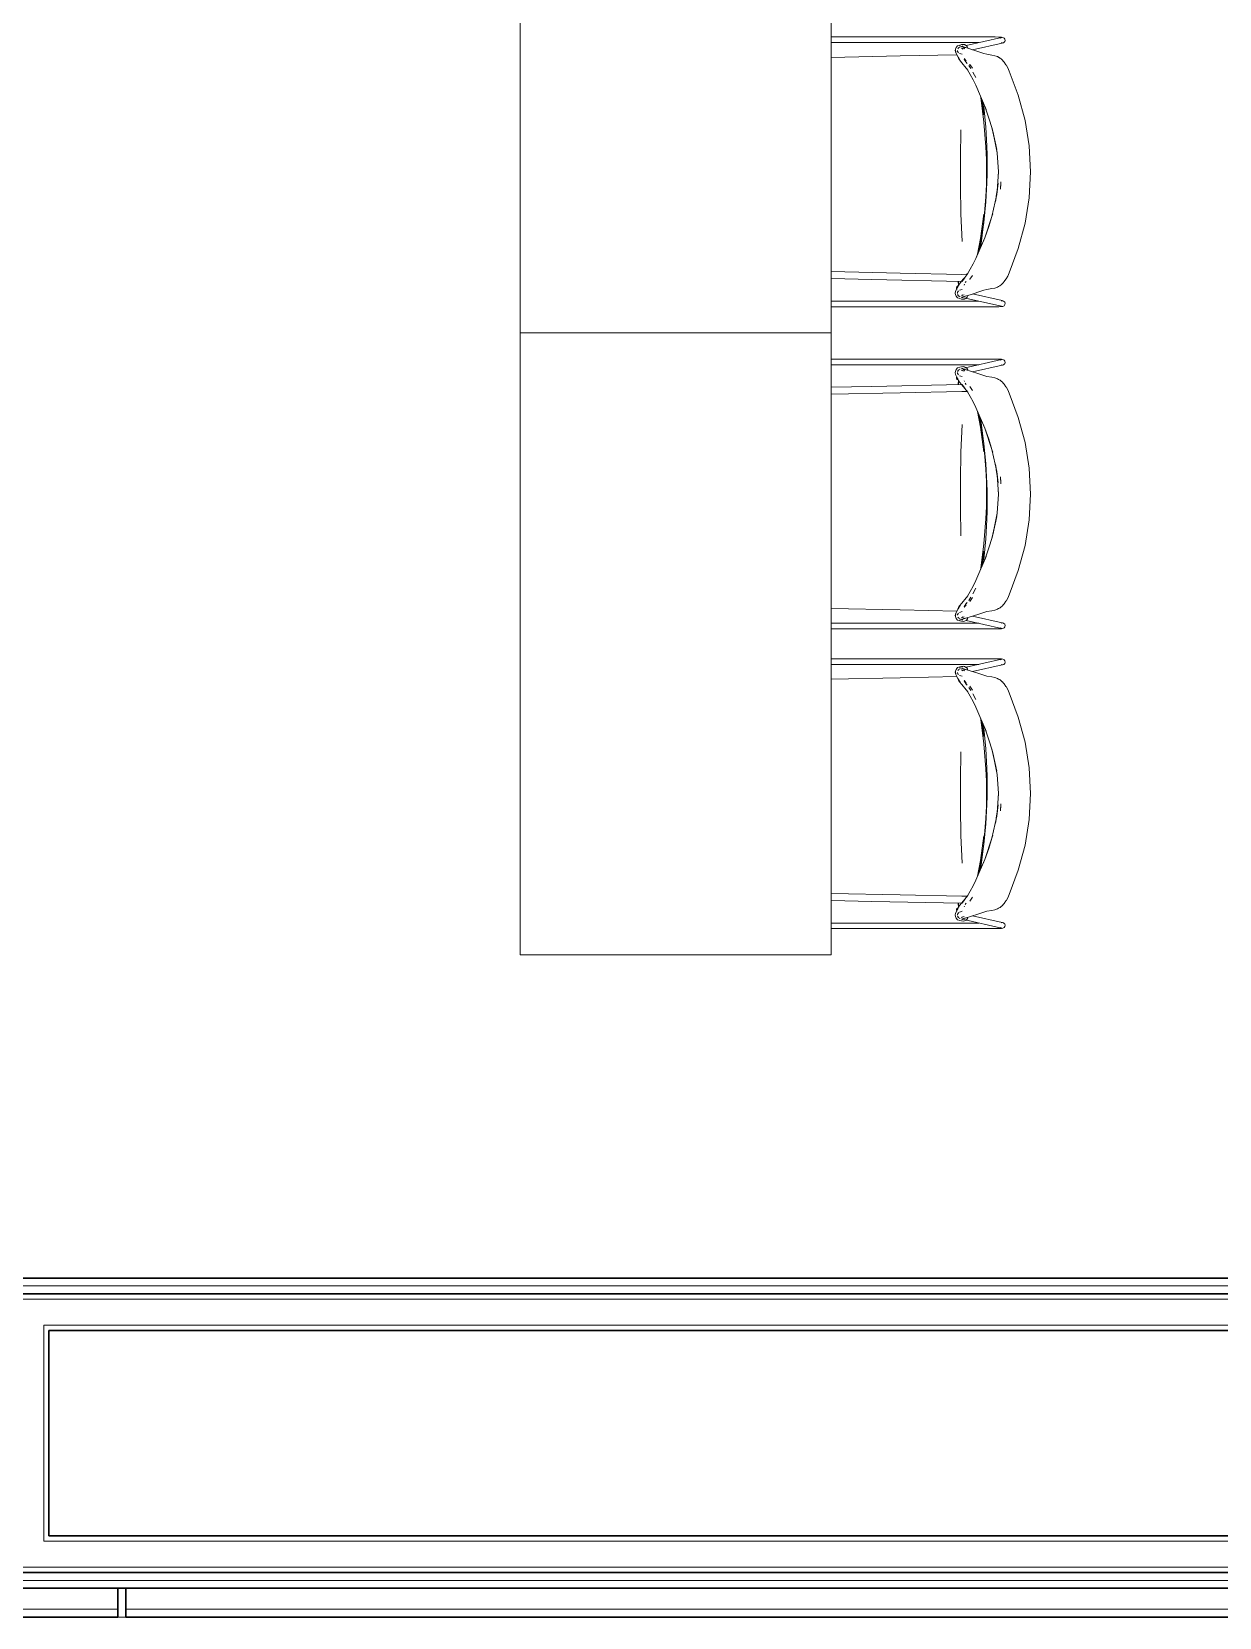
# Model space of a CAD drawing. Header units: millimetres. Extents: x 90978 to 295199, y -4084 to 97293.
# Drawn here: x 226457 to 228749, y 15107 to 18167 of the extents above; entities that cross this region are included whole.
import ezdxf

# ---------------------------------------------------------------- set-up
doc = ezdxf.new("R2010")
doc.units = ezdxf.units.MM
doc.header["$MEASUREMENT"] = 0
for name, color, linetype, lineweight in [('CSM-STL-XX-ZZ-M3-A-XXXX-00001_detached _19_04_21__rvt-1-Level 0$0$A-WALL', 7, 'CONTINUOUS', 9), ('CSM-STL-XX-ZZ-M3-A-XXXX-00001_detached _19_04_21__rvt-1-Level 0$0$I-WALL', 7, 'CONTINUOUS', 9), ('G-IMPT', 8, 'CONTINUOUS', 9), ('I-FURN', 8, 'CONTINUOUS', 9)]:
    doc.layers.add(name, color=color, linetype=linetype, lineweight=lineweight)

msp = doc.modelspace()

# ---------------------------------------------------------------- linework, layer by layer
at = {"layer": 'CSM-STL-XX-ZZ-M3-A-XXXX-00001_detached _19_04_21__rvt-1-Level 0$0$A-WALL'}
for p, q in [((226419.6, 15747), (226490.6, 15747)), ((226420.6, 15732), (226490.6, 15732)), ((226430.6, 15731), (226490.6, 15731)), ((230353.8, 15747), (226490.6, 15747)), ((230353.8, 15732), (226490.6, 15732)), ((230353.8, 15731), (226490.6, 15731)), ((226430.6, 15721), (226480.6, 15721)), ((226480.6, 15721), (226490.6, 15721)), ((230353.8, 15721), (226490.6, 15721)), ((226480.6, 15254.2), (226480.6, 15671)), ((226480.6, 15671), (226490.6, 15671)), ((230353.8, 15671), (226490.6, 15671)), ((226490.6, 15254.2), (226480.6, 15254.2)), ((230353.8, 15254.2), (226490.6, 15254.2)), ((226490.6, 15178.2), (226419.6, 15178.2)), ((226490.6, 15193.2), (226420.6, 15193.2)), ((226480.6, 15204.2), (226430.6, 15204.2)), ((226490.6, 15194.2), (226430.6, 15194.2)), ((226490.6, 15204.2), (226480.6, 15204.2)), ((230353.8, 15204.2), (226490.6, 15204.2)), ((230353.8, 15194.2), (226490.6, 15194.2)), ((230353.8, 15193.2), (226490.6, 15193.2)), ((230353.8, 15178.2), (226490.6, 15178.2)), ((226623.3, 15123.2), (226405.6, 15123.2)), ((229639.3, 15123.2), (226639.3, 15123.2))]:
    msp.add_line(p, q, dxfattribs=at)
at = {"layer": 'CSM-STL-XX-ZZ-M3-A-XXXX-00001_detached _19_04_21__rvt-1-Level 0$0$I-WALL', "lineweight": 30}
for p, q in [((226490.6, 15762), (226404.6, 15762)), ((230353.8, 15762), (226490.6, 15762)), ((226490.6, 15264.2), (226490.6, 15661)), ((226490.6, 15661), (230353.8, 15661)), ((230353.8, 15264.2), (226490.6, 15264.2)), ((226404.6, 15163.2), (226490.6, 15163.2)), ((226623.3, 15163.2), (226405.6, 15163.2)), ((226490.6, 15163.2), (230353.8, 15163.2)), ((226623.3, 15107.2), (226623.3, 15163.2)), ((229639.3, 15163.2), (226639.3, 15163.2)), ((226639.3, 15163.2), (226639.3, 15107.2)), ((226405.6, 15107.2), (226623.3, 15107.2)), ((226639.3, 15107.2), (229639.3, 15107.2))]:
    msp.add_line(p, q, dxfattribs=at)
at = {"layer": 'CSM-STL-XX-ZZ-M3-A-XXXX-00001_detached _19_04_21__rvt-1-Level 0$0$I-WALL'}
msp.add_line((226639.3, 15107.2), (226623.3, 15107.2), dxfattribs=at)
at = {"layer": 'G-IMPT'}
for p, q in [((227999.9, 18157.1), (228310.4, 18157.1)), ((228285.3, 18146.2), (227999.9, 18146.2)), ((228328.8, 18156), (228260.6, 18140.6)), ((228310.4, 18157.1), (228316.7, 18157)), ((228323.9, 18156.9), (228316.7, 18157)), ((228329.1, 18156.6), (228323.9, 18156.9)), ((228328.8, 18156), (228326.7, 18155)), ((228326.7, 18155), (228326.9, 18155.2)), ((228328.1, 18145.9), (228330.6, 18145.4)), ((228328.3, 18145.7), (228330.6, 18145.4)), ((228331.5, 18156.3), (228329.1, 18156.6)), ((228330.4, 18145.1), (228332.9, 18145.9)), ((228331.5, 18156.3), (228333.9, 18155)), ((228332.9, 18145.9), (228333.2, 18146.2)), ((228335, 18148.1), (228333.2, 18146.2)), ((228333.9, 18155), (228335.4, 18152.9)), ((228335, 18148.1), (228335.7, 18150.2)), ((228335.4, 18152.9), (228335.7, 18150.2)), ((228133.5, 18120.3), (227999.9, 18117.6)), ((228242.9, 18122.8), (228133.5, 18120.3)), ((228239.5, 18131.1), (228240.6, 18135.3)), ((228239.5, 18131.1), (228240.7, 18127.4)), ((228239.9, 18132.5), (228240.7, 18127.4)), ((228239.9, 18132.5), (228240.4, 18127.8)), ((228240.4, 18127.8), (228243.4, 18121.8)), ((228240.6, 18135.3), (228241.1, 18136.6)), ((228241.1, 18136.6), (228244.2, 18139.9)), ((228245.9, 18115.8), (228243.4, 18121.8)), ((228243.9, 18130.8), (228244, 18129.2)), ((228244.5, 18128.2), (228244, 18129.2)), ((228248.5, 18141.3), (228244.2, 18139.9)), ((228244.5, 18128.2), (228246, 18126.6)), ((228244.7, 18134.3), (228246.7, 18136.6)), ((228247.7, 18113.9), (228245.2, 18118.6)), ((228250, 18110.3), (228245.2, 18118.6)), ((228245.9, 18115.8), (228247.9, 18112.7)), ((228247.2, 18136.8), (228248.8, 18137.6)), ((228248.4, 18137.3), (228247.2, 18136.8)), ((228248.1, 18140.1), (228253.7, 18138.4)), ((228248.1, 18140.1), (228256, 18137.7)), ((228248.1, 18125), (228252.9, 18123.7)), ((228248.5, 18141.3), (228251.7, 18142.2)), ((228251.4, 18138.6), (228259.5, 18136.5)), ((228251.4, 18138.6), (228258.3, 18136.9)), ((228251.5, 18135.4), (228253.9, 18134.2)), ((228251.5, 18135.4), (228257, 18133.9)), ((228251.7, 18142.2), (228254.5, 18142.4)), ((228251.8, 18138.6), (228252.5, 18138.8)), ((228252.5, 18138.8), (228251.8, 18138.6)), ((228252.5, 18138.8), (228251.8, 18138.6)), ((228254.4, 18139.2), (228252.5, 18138.8)), ((228252.8, 18139.2), (228254.9, 18137.9)), ((228252.8, 18139.2), (228256, 18137.7)), ((228252.8, 18135.2), (228253.9, 18134.2)), ((228252.8, 18135.2), (228254.2, 18133.7)), ((228254.2, 18133.7), (228253.3, 18134.8)), ((228253.7, 18138.4), (228262, 18135.9)), ((228254.5, 18142.4), (228255.7, 18142.5)), ((228254.9, 18137.9), (228256.6, 18136.1)), ((228257.4, 18142.2), (228255.7, 18142.5)), ((228257.5, 18134.2), (228256.6, 18136.1)), ((228258, 18114.6), (228257.2, 18115.8)), ((228257.4, 18142.2), (228260.9, 18140.5)), ((228257.4, 18142.2), (228257.7, 18142.1)), ((228257.4, 18142.2), (228260.6, 18140.7)), ((228260.9, 18140.5), (228257.7, 18142.1)), ((228259.5, 18136.5), (228258.3, 18136.9)), ((228262.4, 18138.9), (228260.6, 18140.7)), ((228260.9, 18140.5), (228260.6, 18140.7)), ((228260.6, 18140.7), (228262.7, 18138.6)), ((228262.4, 18138.9), (228260.9, 18140.5)), ((228283.1, 18129.1), (228262, 18135.9)), ((228262.8, 18138.4), (228262.7, 18138.6)), ((228263.9, 18136.2), (228262.8, 18138.4)), ((228263.9, 18136.2), (228263.9, 18136.1)), ((228273, 18132.3), (228330.4, 18145.1)), ((228295.1, 18125.3), (228283.1, 18129.1)), ((228300.7, 18123.6), (228295.1, 18125.3)), ((228300.7, 18123.6), (228309.9, 18122)), ((228309.9, 18122), (228316, 18120.9)), ((228316, 18120.9), (228320.9, 18119.1)), ((228321.9, 18118.5), (228320.9, 18119.1)), ((228326.2, 18116.1), (228320.9, 18119.1)), ((228323.2, 18117.9), (228320.9, 18119.1)), ((228321.9, 18118.5), (228326.2, 18116.1)), ((228325.8, 18116.3), (228323.2, 18117.9)), ((228326.2, 18116.1), (228325.8, 18116.3)), ((228326.2, 18116.1), (228328.1, 18114.6)), ((228247.7, 18113.9), (228250, 18110.3)), ((228247.9, 18112.7), (228252.2, 18107.2)), ((228252.2, 18107.2), (228255.1, 18104)), ((228258.1, 18100.3), (228255.1, 18104)), ((228258.7, 18111), (228257.1, 18114.2)), ((228257.1, 18114.2), (228259, 18110.4)), ((228258.1, 18100.3), (228263.6, 18093)), ((228258.7, 18111), (228259, 18110.4)), ((228258.7, 18111), (228260.1, 18108.8)), ((228258.7, 18111), (228260.5, 18108.3)), ((228258.8, 18113.4), (228261, 18110.9)), ((228260.1, 18108.8), (228260.5, 18108.3)), ((228262, 18106.7), (228260.3, 18109.2)), ((228260.3, 18109.2), (228262.4, 18106.1)), ((228262, 18106.7), (228262.4, 18106.1)), ((228263, 18093.7), (228263.6, 18093)), ((228263, 18093.7), (228268.4, 18084.7)), ((228265.6, 18101.9), (228269.6, 18095.9)), ((228265.6, 18101.9), (228268.3, 18097.9)), ((228267.5, 18104.4), (228267.8, 18103.9)), ((228273.1, 18096.6), (228267.8, 18103.9)), ((228269.6, 18095.9), (228268.3, 18097.9)), ((228273.9, 18074.3), (228268.4, 18084.7)), ((228273.6, 18089.1), (228279.1, 18078.7)), ((228273.6, 18089.1), (228274.1, 18088.1)), ((228279.1, 18078.7), (228274.1, 18088.1)), ((228328.1, 18114.6), (228330, 18112.8)), ((228330.6, 18112.3), (228330, 18112.8)), ((228330.6, 18112.3), (228332.4, 18110.5)), ((228334.1, 18108.4), (228332.4, 18110.5)), ((228334.1, 18108.4), (228337.5, 18103.5)), ((228337.7, 18103.2), (228337.5, 18103.5)), ((228337.7, 18103.2), (228340.9, 18097.6)), ((228343.8, 18091.1), (228340.9, 18097.6)), ((228361.3, 18044.4), (228343.8, 18091.1)), ((228279.1, 18063.7), (228273.9, 18074.3)), ((228279.1, 18063.7), (228299, 18017.3)), ((228288.7, 18039.9), (228288.2, 18042.5)), ((228295.1, 17992.6), (228288.7, 18039.9)), ((228290.9, 18036.3), (228294.9, 18006.7)), ((228290.9, 18036.3), (228294.9, 18006.7)), ((228293.4, 18030.5), (228294.5, 18022.8)), ((228305, 17998.7), (228296.4, 18023.7)), ((228296.4, 18023.7), (228299, 18017.3)), ((228361.3, 18044.4), (228374.3, 17996)), ((228298.6, 17983.1), (228294.5, 18022.8)), ((228295.1, 17992.6), (228298.9, 17944.8)), ((228305, 17998.7), (228310.2, 17982.5)), ((228374.3, 17996), (228382.4, 17946.6)), ((228250.7, 17977.6), (228249.7, 17923.7)), ((228298.6, 17983.1), (228300.7, 17946)), ((228312.4, 17975.5), (228310.2, 17982.5)), ((228310.5, 17982.6), (228312.4, 17975.5)), ((228310.5, 17982.6), (228319.8, 17940.1)), ((228319.4, 17940), (228312.4, 17975.5)), ((228312.4, 17975.5), (228319.8, 17940.1)), ((228298.9, 17944.8), (228299.9, 17920.8)), ((228301.1, 17929.7), (228300.7, 17946)), ((228320.5, 17933.6), (228319.4, 17940)), ((228320.4, 17933.6), (228320, 17937.8)), ((228320.5, 17933.6), (228320.1, 17937.1)), ((228320.4, 17933.6), (228322.8, 17896.7)), ((228385, 17896.7), (228382.4, 17946.6)), ((228249.7, 17869.6), (228249.7, 17923.7)), ((228300.2, 17896.7), (228299.9, 17920.8)), ((228301.1, 17929.7), (228301.5, 17910.9)), ((228301.1, 17892), (228301.5, 17910.9)), ((228298.6, 17838.7), (228300.7, 17875.8)), ((228298.9, 17848.5), (228299.9, 17872.6)), ((228299.9, 17872.6), (228300.2, 17896.7)), ((228300.7, 17875.8), (228301.1, 17892)), ((228319.8, 17853.3), (228322.2, 17874.9)), ((228322.8, 17896.7), (228320.5, 17859.7)), ((228322.2, 17874.9), (228321.1, 17864.6)), ((228322.8, 17896.7), (228322.7, 17889.2)), ((228322.8, 17896.7), (228322.7, 17889.2)), ((228327, 17863.6), (228327.7, 17877.2)), ((228327.6, 17873.8), (228327, 17863.6)), ((228385, 17896.7), (228382.4, 17846.8)), ((228249.7, 17869.6), (228250.7, 17815.7)), ((228298.9, 17848.5), (228295.1, 17800.7)), ((228319.8, 17853.3), (228310.5, 17810.8)), ((228317.3, 17839.5), (228319.4, 17853.6)), ((228317.3, 17839.5), (228318.6, 17846.6)), ((228319.4, 17853.6), (228321.1, 17864.6)), ((228319.8, 17853.3), (228321.1, 17864.6)), ((228320.5, 17859.7), (228321.1, 17864.6)), ((228374.3, 17797.4), (228382.4, 17846.8)), ((228252.8, 17762.5), (228250.7, 17815.7)), ((228294.9, 17815.1), (228288.4, 17767.8)), ((228288.5, 17768), (228294.9, 17815.1)), ((228294.5, 17798.9), (228298.6, 17838.7)), ((228296.4, 17769.6), (228310.5, 17810.8)), ((228310.5, 17810.8), (228304.4, 17791.1)), ((228304.4, 17791.1), (228310.4, 17810.8)), ((228311.9, 17816), (228310.4, 17810.8)), ((228310.5, 17810.8), (228311.9, 17816)), ((228288.6, 17759.8), (228294.5, 17798.9)), ((228295.1, 17800.7), (228288.7, 17753.4)), ((228296.4, 17769.6), (228304.4, 17791.1)), ((228296.4, 17769.6), (228304.4, 17791.1)), ((228374.3, 17797.4), (228361.3, 17748.9)), ((228296.4, 17769.6), (228279.2, 17729.6)), ((228288.5, 17768), (228282.7, 17737.7)), ((228282.7, 17737.7), (228288.4, 17767.8)), ((228288.6, 17759.8), (228285.7, 17744.7)), ((228288.7, 17753.4), (228288.1, 17750.2)), ((228294.2, 17763.8), (228296.4, 17769.6)), ((228294.2, 17763.8), (228296.4, 17769.6)), ((228361.3, 17748.9), (228343.7, 17702.1)), ((228273.9, 17719), (228268.4, 17708.6)), ((228273.9, 17719), (228279.1, 17729.6)), ((228283.3, 17739), (228279.1, 17729.6)), ((228283.3, 17739), (228279.2, 17729.6)), ((227999.9, 17704.1), (228133.5, 17701.4)), ((227999.9, 17690.6), (228078.9, 17688.9)), ((228251.8, 17685.1), (228078.9, 17688.9)), ((228252.4, 17698.8), (228133.5, 17701.4)), ((228255.1, 17689.3), (228252.2, 17686.1)), ((228260.7, 17699.2), (228252.4, 17698.8)), ((228253, 17685.3), (228258.6, 17693.5)), ((228253, 17685.3), (228258.1, 17693)), ((228255.1, 17689.3), (228258.6, 17693.5)), ((228258.1, 17693), (228263.6, 17700.4)), ((228263.6, 17699.9), (228260.7, 17699.2)), ((228268.4, 17708.6), (228263, 17699.6)), ((228263.6, 17700.4), (228263, 17699.6)), ((228267.5, 17689), (228267.8, 17689.5)), ((228267.8, 17689.5), (228273.1, 17696.8)), ((228337.5, 17689.8), (228334.1, 17684.9)), ((228337.5, 17689.8), (228337.7, 17690.1)), ((228340.9, 17695.7), (228337.7, 17690.1)), ((228343.7, 17702.1), (228340.9, 17695.7)), ((228240.3, 17666.3), (228239.5, 17662.2)), ((228240.6, 17658), (228239.5, 17662.2)), ((228240.3, 17666.3), (228244.7, 17674.7)), ((228241.1, 17656.7), (228240.6, 17658)), ((228244.2, 17653.5), (228241.1, 17656.7)), ((228245.9, 17677.6), (228243.7, 17672.7)), ((228243.7, 17672.7), (228244.7, 17674.7)), ((228243.7, 17662), (228243.8, 17662.6)), ((228244.2, 17664.5), (228243.8, 17662.6)), ((228244.5, 17665.1), (228244.2, 17664.5)), ((228245.4, 17658.4), (228244.2, 17660)), ((228244.2, 17660), (228245, 17659)), ((228244.4, 17659.5), (228246.6, 17656.8)), ((228244.5, 17665.1), (228246.2, 17666.9)), ((228245.4, 17658.4), (228245, 17659)), ((228245.4, 17685.3), (228245.7, 17677.2)), ((228246.1, 17678), (228245.8, 17685.3)), ((228246.1, 17677.9), (228245.8, 17685.3)), ((228245.9, 17677.6), (228247.9, 17680.7)), ((228248.4, 17656.1), (228247.2, 17656.5)), ((228248.9, 17655.7), (228247.2, 17656.5)), ((228247.9, 17680.7), (228252.2, 17686.1)), ((228248.1, 17668.3), (228252.9, 17669.7)), ((228251.4, 17654.7), (228259.6, 17656.8)), ((228258.9, 17656.5), (228251.4, 17654.7)), ((228251.5, 17657.9), (228257, 17659.5)), ((228251.5, 17657.9), (228253.6, 17658.9)), ((228251.8, 17685.1), (228251.8, 17685.1)), ((228253.8, 17659.2), (228252.8, 17658.1)), ((228252.8, 17658.1), (228253.6, 17658.9)), ((228253.8, 17659.2), (228253.2, 17658.5)), ((228253.7, 17654.9), (228259.6, 17656.8)), ((228257.3, 17679.7), (228256.8, 17678.3)), ((228258.9, 17656.5), (228270.7, 17660.3)), ((228259, 17682.9), (228260.1, 17684.5)), ((228260.5, 17685.1), (228260.1, 17684.5)), ((228263.9, 17657.3), (228262.7, 17654.7)), ((228263.9, 17657.2), (228262.7, 17654.7)), ((228262.8, 17654.9), (228263.9, 17657.3)), ((228263.9, 17657.2), (228263.9, 17657.3)), ((228270.7, 17660.3), (228283.1, 17664.2)), ((228330.4, 17648.2), (228272.8, 17661.1)), ((228283.1, 17664.2), (228295.1, 17668.1)), ((228300.7, 17669.8), (228295.1, 17668.1)), ((228310, 17671.4), (228300.7, 17669.8)), ((228310, 17671.4), (228316, 17672.5)), ((228320.9, 17674.3), (228316, 17672.5)), ((228320.9, 17674.3), (228323.2, 17675.5)), ((228325.8, 17677), (228323.2, 17675.5)), ((228326.2, 17677.3), (228325.8, 17677)), ((228326.2, 17677.3), (228328.1, 17678.8)), ((228328.1, 17678.8), (228330.6, 17681)), ((228330.6, 17681), (228332.4, 17682.8)), ((228334.1, 17684.9), (228332.4, 17682.8)), ((227999.9, 17647.1), (228285.3, 17647.1)), ((227999.9, 17636.3), (228310.4, 17636.3)), ((228244.2, 17653.5), (228248.5, 17652.1)), ((228251.7, 17651.1), (228248.5, 17652.1)), ((228251.7, 17651.1), (228255.7, 17650.9)), ((228252.4, 17654.5), (228251.8, 17654.8)), ((228252.4, 17654.5), (228251.8, 17654.7)), ((228252.4, 17654.5), (228251.8, 17654.7)), ((228252.4, 17654.5), (228254.4, 17654.1)), ((228256, 17655.7), (228252.8, 17654.1)), ((228254.9, 17655.4), (228252.8, 17654.1)), ((228256, 17655.7), (228253.7, 17654.9)), ((228257.4, 17651.2), (228255.7, 17650.9)), ((228255.9, 17653.8), (228328.8, 17637.3)), ((228257.4, 17651.2), (228257.7, 17651.2)), ((228257.7, 17651.2), (228260.6, 17652.6)), ((228260.9, 17652.8), (228260.6, 17652.6)), ((228260.9, 17652.8), (228262.7, 17654.7)), ((228262.8, 17654.9), (228262.7, 17654.7)), ((228316.7, 17636.3), (228310.4, 17636.3)), ((228316.7, 17636.3), (228323.9, 17636.5)), ((228323.9, 17636.5), (228329.1, 17636.7)), ((228328.8, 17637.3), (228326.7, 17638.4)), ((228326.9, 17638.2), (228326.7, 17638.4)), ((228328.1, 17647.5), (228330.6, 17647.9)), ((228328.3, 17647.6), (228330.6, 17647.9)), ((228329.1, 17636.7), (228331.5, 17637.1)), ((228330.4, 17648.2), (228332.9, 17647.4)), ((228331.5, 17637.1), (228333.9, 17638.3)), ((228334.7, 17645.6), (228332.9, 17647.4)), ((228332.9, 17647.4), (228333.2, 17647.1)), ((228333.9, 17638.3), (228335.4, 17640.4)), ((228334.7, 17645.6), (228335, 17645.2)), ((228335.7, 17643.1), (228335, 17645.2)), ((228335.7, 17643.1), (228335.4, 17640.4)), ((227999.9, 17535.4), (228310.4, 17535.4)), ((228255.9, 17517.9), (228328.8, 17534.3)), ((228316.7, 17535.4), (228310.4, 17535.4)), ((228316.7, 17535.4), (228323.9, 17535.2)), ((228323.9, 17535.2), (228329.1, 17534.9)), ((228328.8, 17534.3), (228326.7, 17533.3)), ((228326.9, 17533.5), (228326.7, 17533.3)), ((228329.1, 17534.9), (228331.5, 17534.6)), ((228331.5, 17534.6), (228333.9, 17533.4)), ((228333.9, 17533.4), (228335.4, 17531.2)), ((227999.9, 17524.5), (228285.3, 17524.5)), ((228240.6, 17513.6), (228239.5, 17509.4)), ((228240.3, 17505.4), (228239.5, 17509.4)), ((228240.3, 17505.4), (228244.7, 17496.9)), ((228241.1, 17515), (228240.6, 17513.6)), ((228244.2, 17518.2), (228241.1, 17515)), ((228243.7, 17509.7), (228243.8, 17509.1)), ((228244.2, 17507.1), (228243.8, 17509.1)), ((228244.2, 17518.2), (228248.5, 17519.6)), ((228245.4, 17513.2), (228244.2, 17511.6)), ((228244.2, 17511.6), (228245, 17512.7)), ((228244.5, 17506.6), (228244.2, 17507.1)), ((228244.4, 17512.2), (228246.6, 17514.8)), ((228244.5, 17506.6), (228246.2, 17504.7)), ((228245.4, 17513.2), (228245, 17512.7)), ((228248.9, 17515.9), (228247.2, 17515.1)), ((228248.4, 17515.6), (228247.2, 17515.1)), ((228248.1, 17503.3), (228252.9, 17502)), ((228251.7, 17520.6), (228248.5, 17519.6)), ((228258.9, 17515.2), (228251.4, 17516.9)), ((228251.4, 17516.9), (228259.6, 17514.9)), ((228251.5, 17513.8), (228253.6, 17512.8)), ((228251.5, 17513.8), (228257, 17512.2)), ((228251.7, 17520.6), (228255.7, 17520.8)), ((228252.4, 17517.1), (228254.4, 17517.6)), ((228256, 17516), (228252.8, 17517.5)), ((228254.9, 17516.2), (228252.8, 17517.5)), ((228253.8, 17512.5), (228252.8, 17513.5)), ((228252.8, 17513.5), (228253.6, 17512.8)), ((228253.8, 17512.5), (228253.2, 17513.2)), ((228256, 17516), (228253.7, 17516.8)), ((228253.7, 17516.8), (228259.6, 17514.9)), ((228254.9, 17516.2), (228256.3, 17514.7)), ((228257.4, 17520.5), (228255.7, 17520.8)), ((228257.3, 17513), (228256.6, 17514.4)), ((228257.4, 17520.5), (228257.7, 17520.4)), ((228257.7, 17520.4), (228260.6, 17519)), ((228258.9, 17515.2), (228270.7, 17511.3)), ((228260.9, 17518.8), (228260.6, 17519)), ((228260.9, 17518.8), (228262.7, 17516.9)), ((228263.9, 17514.5), (228262.7, 17516.9)), ((228262.8, 17516.7), (228262.7, 17516.9)), ((228263.9, 17514.4), (228262.7, 17516.9)), ((228262.8, 17516.7), (228263.9, 17514.4)), ((228263.9, 17514.5), (228263.9, 17514.4)), ((228270.7, 17511.3), (228283.1, 17507.5)), ((228330.4, 17523.5), (228272.8, 17510.6)), ((228283.1, 17507.5), (228295.1, 17503.6)), ((228300.7, 17501.9), (228295.1, 17503.6)), ((228328.1, 17524.2), (228330.6, 17523.7)), ((228328.3, 17524.1), (228330.6, 17523.7)), ((228330.4, 17523.5), (228332.9, 17524.3)), ((228334.7, 17526.1), (228332.9, 17524.3)), ((228332.9, 17524.3), (228333.2, 17524.6)), ((228334.7, 17526.1), (228335, 17526.4)), ((228335.7, 17528.6), (228335, 17526.4)), ((228335.7, 17528.6), (228335.4, 17531.2)), ((227999.9, 17481.1), (228078.9, 17482.7)), ((228251.8, 17486.6), (228078.9, 17482.7)), ((228252.4, 17472.9), (228133.5, 17470.2)), ((228245.9, 17494.1), (228243.7, 17498.9)), ((228243.7, 17498.9), (228244.7, 17496.9)), ((228245.4, 17486.4), (228245.7, 17494.5)), ((228246.1, 17493.7), (228245.8, 17487.5)), ((228246.1, 17493.7), (228245.8, 17486.4)), ((228245.9, 17494.1), (228247.9, 17491)), ((228247.9, 17491), (228252.2, 17485.6)), ((228255.1, 17482.4), (228252.2, 17485.6)), ((228260.7, 17472.5), (228252.4, 17472.9)), ((228253, 17486.4), (228258.1, 17478.6)), ((228253, 17486.4), (228258.6, 17478.1)), ((228255.1, 17482.4), (228258.6, 17478.1)), ((228257.3, 17492), (228256.8, 17493.4)), ((228258.1, 17478.6), (228263.6, 17471.3)), ((228259, 17488.8), (228260.1, 17487.2)), ((228260.5, 17486.6), (228260.1, 17487.2)), ((228263.6, 17471.8), (228260.7, 17472.5)), ((228267.5, 17482.7), (228267.8, 17482.2)), ((228267.8, 17482.2), (228273.1, 17474.9)), ((228310, 17500.3), (228300.7, 17501.9)), ((228310, 17500.3), (228316, 17499.2)), ((228320.9, 17497.4), (228316, 17499.2)), ((228320.9, 17497.4), (228323.2, 17496.2)), ((228325.8, 17494.7), (228323.2, 17496.2)), ((228326.2, 17494.4), (228325.8, 17494.7)), ((228326.2, 17494.4), (228328.1, 17492.9)), ((228328.1, 17492.9), (228330.6, 17490.7)), ((228330.6, 17490.7), (228332.4, 17488.8)), ((228334.1, 17486.7), (228332.4, 17488.8)), ((228337.5, 17481.9), (228334.1, 17486.7)), ((228337.5, 17481.9), (228337.7, 17481.6)), ((228340.9, 17476), (228337.7, 17481.6)), ((228343.7, 17469.6), (228340.9, 17476)), ((227999.9, 17467.5), (228133.5, 17470.2)), ((228268.4, 17463.1), (228263, 17472)), ((228263.6, 17471.3), (228263, 17472)), ((228273.9, 17452.6), (228268.4, 17463.1)), ((228273.9, 17452.6), (228279.1, 17442)), ((228283.3, 17432.7), (228279.1, 17442)), ((228283.3, 17432.7), (228279.2, 17442.1)), ((228296.4, 17402.1), (228279.2, 17442.1)), ((228361.3, 17422.7), (228343.7, 17469.6)), ((228288.5, 17403.7), (228282.7, 17434)), ((228282.7, 17434), (228288.4, 17403.8)), ((228288.6, 17411.9), (228285.7, 17427)), ((228288.7, 17418.2), (228288.1, 17421.4)), ((228288.6, 17411.9), (228294.5, 17372.7)), ((228295.1, 17370.9), (228288.7, 17418.2)), ((228374.3, 17374.3), (228361.3, 17422.7)), ((228252.8, 17409.2), (228250.7, 17355.9)), ((228294.9, 17356.6), (228288.4, 17403.8)), ((228288.5, 17403.7), (228294.9, 17356.6)), ((228294.2, 17407.8), (228296.4, 17402.1)), ((228294.2, 17407.8), (228296.4, 17402.1)), ((228296.4, 17402.1), (228310.5, 17360.9)), ((228296.4, 17402.1), (228304.4, 17380.6)), ((228296.4, 17402.1), (228304.4, 17380.6)), ((228310.5, 17360.9), (228304.4, 17380.6)), ((228304.4, 17380.6), (228310.4, 17360.9)), ((228249.7, 17302), (228250.7, 17355.9)), ((228294.5, 17372.7), (228298.6, 17333)), ((228298.9, 17323.1), (228295.1, 17370.9)), ((228311.9, 17355.7), (228310.4, 17360.9)), ((228319.8, 17318.4), (228310.5, 17360.9)), ((228310.5, 17360.9), (228311.9, 17355.7)), ((228374.3, 17374.3), (228382.4, 17324.9)), ((228298.6, 17333), (228300.7, 17295.9)), ((228298.9, 17323.1), (228299.9, 17299.1)), ((228317.3, 17332.2), (228318.7, 17324.6)), ((228317.3, 17332.2), (228319.4, 17318.1)), ((228385, 17275), (228382.4, 17324.9)), ((228249.7, 17302), (228249.7, 17248)), ((228299.9, 17299.1), (228300.2, 17275)), ((228300.7, 17295.9), (228301.1, 17279.6)), ((228319.4, 17318.1), (228321.1, 17307)), ((228319.8, 17318.4), (228322.2, 17296.8)), ((228319.8, 17318.4), (228321.1, 17307)), ((228322.8, 17275), (228320.5, 17312)), ((228320.5, 17312), (228321.1, 17307)), ((228322.2, 17296.8), (228321.1, 17307)), ((228327.6, 17297.9), (228327, 17308.1)), ((228327, 17308.1), (228327.7, 17294.5)), ((228300.2, 17275), (228299.9, 17250.9)), ((228301.1, 17279.6), (228301.5, 17260.8)), ((228301.1, 17241.9), (228301.5, 17260.8)), ((228320.4, 17238.1), (228322.8, 17275)), ((228322.8, 17275), (228322.7, 17282.5)), ((228322.8, 17275), (228322.7, 17282.5)), ((228385, 17275), (228382.4, 17225.1)), ((228250.7, 17194.1), (228249.7, 17248)), ((228298.9, 17226.9), (228299.9, 17250.9)), ((228301.1, 17241.9), (228300.7, 17225.6)), ((228310.5, 17189.1), (228319.8, 17231.6)), ((228319.4, 17231.7), (228312.4, 17196.2)), ((228312.4, 17196.2), (228319.8, 17231.6)), ((228320.5, 17238.1), (228319.4, 17231.7)), ((228320.4, 17238.1), (228319.9, 17232.7)), ((228320.5, 17238.1), (228320.1, 17234.6)), ((228295.1, 17179.1), (228298.9, 17226.9)), ((228298.6, 17188.6), (228300.7, 17225.6)), ((228374.3, 17175.7), (228382.4, 17225.1)), ((228295.1, 17179.1), (228288.7, 17131.8)), ((228298.6, 17188.6), (228294.5, 17148.8)), ((228305, 17173), (228296.4, 17147.9)), ((228305, 17173), (228310.2, 17189.2)), ((228312.4, 17196.2), (228310.2, 17189.2)), ((228310.5, 17189.1), (228312.4, 17196.2)), ((228361.3, 17127.3), (228374.3, 17175.7)), ((228279.1, 17108), (228299, 17154.4)), ((228290.9, 17135.4), (228294.9, 17165)), ((228290.9, 17135.3), (228294.9, 17165)), ((228293.4, 17141.2), (228294.5, 17148.8)), ((228296.4, 17147.9), (228299, 17154.4)), ((228279.1, 17108), (228273.9, 17097.4)), ((228288.7, 17131.8), (228288.2, 17129.1)), ((228361.3, 17127.3), (228343.8, 17080.5)), ((228258.1, 17071.4), (228263.6, 17078.7)), ((228263, 17078), (228268.4, 17086.9)), ((228263, 17078), (228263.6, 17078.7)), ((228265.6, 17069.8), (228269.6, 17075.7)), ((228273.1, 17075.1), (228267.8, 17067.8)), ((228269.6, 17075.7), (228268.3, 17073.8)), ((228273.9, 17097.4), (228268.4, 17086.9)), ((228273.6, 17082.6), (228279.1, 17093)), ((228273.6, 17082.6), (228274.1, 17083.5)), ((228279.1, 17093), (228274.1, 17083.5)), ((228343.8, 17080.5), (228340.9, 17074)), ((228133.5, 17051.3), (227999.9, 17054)), ((228242.9, 17048.9), (228133.5, 17051.3)), ((228239.5, 17040.6), (228240.7, 17044.2)), ((228239.9, 17039.2), (228240.7, 17044.2)), ((228239.9, 17039.2), (228240.4, 17043.8)), ((228240.4, 17043.8), (228243.4, 17049.8)), ((228245.9, 17055.9), (228243.4, 17049.8)), ((228244.5, 17043.4), (228246, 17045.1)), ((228250, 17061.4), (228245.2, 17053.1)), ((228247.7, 17057.7), (228245.2, 17053.1)), ((228245.9, 17055.9), (228247.9, 17059)), ((228247.7, 17057.7), (228250, 17061.4)), ((228247.9, 17059), (228252.2, 17064.4)), ((228248.1, 17046.6), (228252.9, 17048)), ((228252.2, 17064.4), (228255.1, 17067.6)), ((228258.1, 17071.4), (228255.1, 17067.6)), ((228257.1, 17057.5), (228259, 17061.2)), ((228258.7, 17060.7), (228257.1, 17057.5)), ((228258, 17057.1), (228257.2, 17055.9)), ((228258.7, 17060.7), (228260.5, 17063.4)), ((228258.7, 17060.7), (228260.1, 17062.8)), ((228258.7, 17060.7), (228259, 17061.2)), ((228258.8, 17058.3), (228261, 17060.7)), ((228260.1, 17062.8), (228260.5, 17063.4)), ((228260.3, 17062.5), (228262.4, 17065.6)), ((228262, 17065), (228260.3, 17062.5)), ((228262, 17065), (228262.4, 17065.6)), ((228265.6, 17069.8), (228268.3, 17073.8)), ((228267.5, 17067.3), (228267.8, 17067.8)), ((228295.1, 17046.4), (228283.1, 17042.6)), ((228300.7, 17048.1), (228295.1, 17046.4)), ((228300.7, 17048.1), (228309.9, 17049.7)), ((228309.9, 17049.7), (228316, 17050.8)), ((228316, 17050.8), (228320.9, 17052.6)), ((228326.2, 17055.6), (228320.9, 17052.6)), ((228323.2, 17053.8), (228320.9, 17052.6)), ((228321.9, 17053.2), (228320.9, 17052.6)), ((228321.9, 17053.2), (228326.2, 17055.6)), ((228325.8, 17055.3), (228323.2, 17053.8)), ((228326.2, 17055.6), (228325.8, 17055.3)), ((228326.2, 17055.6), (228328.1, 17057.1)), ((228328.1, 17057.1), (228330, 17058.8)), ((228330.6, 17059.3), (228330, 17058.8)), ((228330.6, 17059.3), (228332.4, 17061.2)), ((228334.1, 17063.3), (228332.4, 17061.2)), ((228334.1, 17063.3), (228337.5, 17068.1)), ((228337.7, 17068.4), (228337.5, 17068.1)), ((228337.7, 17068.4), (228340.9, 17074)), ((228285.3, 17025.5), (227999.9, 17025.5)), ((227999.9, 17014.6), (228310.4, 17014.6)), ((228239.5, 17040.6), (228240.6, 17036.4)), ((228240.6, 17036.4), (228241.1, 17035)), ((228241.1, 17035), (228244.2, 17031.8)), ((228243.9, 17040.9), (228244, 17042.5)), ((228244.5, 17043.4), (228244, 17042.5)), ((228248.5, 17030.4), (228244.2, 17031.8)), ((228244.7, 17037.4), (228246.7, 17035.1)), ((228248.4, 17034.4), (228247.2, 17034.9)), ((228247.2, 17034.9), (228248.8, 17034.1)), ((228248.1, 17031.6), (228256, 17034)), ((228248.1, 17031.6), (228253.7, 17033.2)), ((228248.5, 17030.4), (228251.7, 17029.4)), ((228251.4, 17033.1), (228259.5, 17035.1)), ((228251.4, 17033.1), (228258.3, 17034.8)), ((228251.5, 17036.3), (228257, 17037.8)), ((228251.5, 17036.3), (228253.9, 17037.5)), ((228251.7, 17029.4), (228254.5, 17029.3)), ((228254.4, 17032.4), (228252.5, 17032.9)), ((228252.8, 17036.5), (228254.2, 17037.9)), ((228252.8, 17036.5), (228253.9, 17037.5)), ((228252.8, 17032.5), (228256, 17034)), ((228252.8, 17032.5), (228254.9, 17033.8)), ((228254.2, 17037.9), (228253.3, 17036.9)), ((228253.7, 17033.2), (228262, 17035.8)), ((228254.5, 17029.3), (228255.7, 17029.2)), ((228254.9, 17033.8), (228256.6, 17035.6)), ((228257.4, 17029.5), (228255.7, 17029.2)), ((228257.4, 17029.5), (228260.9, 17031.2)), ((228257.4, 17029.5), (228260.6, 17031)), ((228257.4, 17029.5), (228257.7, 17029.6)), ((228260.9, 17031.2), (228257.7, 17029.6)), ((228259.5, 17035.1), (228258.3, 17034.8)), ((228260.6, 17031), (228262.7, 17033.1)), ((228262.4, 17032.8), (228260.6, 17031)), ((228260.9, 17031.2), (228260.6, 17031)), ((228328.8, 17015.7), (228260.6, 17031)), ((228262.4, 17032.8), (228260.9, 17031.2)), ((228283.1, 17042.6), (228262, 17035.8)), ((228262.8, 17033.3), (228262.7, 17033.1)), ((228263.9, 17035.5), (228262.8, 17033.3)), ((228263.9, 17035.5), (228263.9, 17035.6)), ((228273, 17039.4), (228330.4, 17026.5)), ((228310.4, 17014.6), (228316.7, 17014.6)), ((228323.9, 17014.8), (228316.7, 17014.6)), ((228329.1, 17015.1), (228323.9, 17014.8)), ((228328.8, 17015.7), (228326.7, 17016.7)), ((228326.7, 17016.7), (228326.9, 17016.5)), ((228328.1, 17025.8), (228330.6, 17026.3)), ((228328.3, 17025.9), (228330.6, 17026.3)), ((228331.5, 17015.4), (228329.1, 17015.1)), ((228330.4, 17026.5), (228332.9, 17025.7)), ((228331.5, 17015.4), (228333.9, 17016.6)), ((228332.9, 17025.7), (228333.2, 17025.4)), ((228335, 17023.6), (228333.2, 17025.4)), ((228333.9, 17016.6), (228335.4, 17018.8)), ((228335, 17023.6), (228335.7, 17021.4)), ((228335.4, 17018.8), (228335.7, 17021.4)), ((227999.9, 16957.1), (228310.4, 16957.1)), ((228328.8, 16956), (228260.6, 16940.6)), ((228310.4, 16957.1), (228316.7, 16957)), ((228323.9, 16956.9), (228316.7, 16957)), ((228329.1, 16956.6), (228323.9, 16956.9)), ((228328.8, 16956), (228326.7, 16955)), ((228326.7, 16955), (228326.9, 16955.2)), ((228331.5, 16956.3), (228329.1, 16956.6)), ((228331.5, 16956.3), (228333.9, 16955)), ((228333.9, 16955), (228335.4, 16952.9)), ((228335.4, 16952.9), (228335.7, 16950.2)), ((228285.3, 16946.2), (227999.9, 16946.2)), ((228242.9, 16922.8), (228133.5, 16920.3)), ((228239.5, 16931.1), (228240.6, 16935.3)), ((228239.5, 16931.1), (228240.7, 16927.4)), ((228239.9, 16932.5), (228240.7, 16927.4)), ((228239.9, 16932.5), (228240.4, 16927.8)), ((228240.4, 16927.8), (228243.4, 16921.8)), ((228240.6, 16935.3), (228241.1, 16936.6)), ((228241.1, 16936.6), (228244.2, 16939.9)), ((228245.9, 16915.8), (228243.4, 16921.8)), ((228243.9, 16930.8), (228244, 16929.2)), ((228244.5, 16928.2), (228244, 16929.2)), ((228248.5, 16941.3), (228244.2, 16939.9)), ((228244.5, 16928.2), (228246, 16926.6)), ((228244.7, 16934.3), (228246.7, 16936.6)), ((228247.2, 16936.8), (228248.8, 16937.6)), ((228248.4, 16937.3), (228247.2, 16936.8)), ((228248.1, 16940.1), (228253.7, 16938.4)), ((228248.1, 16940.1), (228256, 16937.7)), ((228248.1, 16925), (228252.9, 16923.7)), ((228248.5, 16941.3), (228251.7, 16942.2)), ((228251.4, 16938.6), (228259.5, 16936.5)), ((228251.4, 16938.6), (228258.3, 16936.9)), ((228251.5, 16935.4), (228253.9, 16934.2)), ((228251.5, 16935.4), (228257, 16933.9)), ((228251.7, 16942.2), (228254.5, 16942.4)), ((228254.4, 16939.2), (228252.5, 16938.8)), ((228252.8, 16939.2), (228254.9, 16937.9)), ((228252.8, 16939.2), (228256, 16937.7)), ((228252.8, 16935.2), (228253.9, 16934.2)), ((228252.8, 16935.2), (228254.2, 16933.7)), ((228254.2, 16933.7), (228253.3, 16934.8)), ((228253.7, 16938.4), (228262, 16935.9)), ((228254.5, 16942.4), (228255.7, 16942.5)), ((228254.9, 16937.9), (228256.6, 16936.1)), ((228257.4, 16942.2), (228255.7, 16942.5)), ((228257.5, 16934.2), (228256.6, 16936.1)), ((228257.4, 16942.2), (228260.9, 16940.5)), ((228257.4, 16942.2), (228257.7, 16942.1)), ((228257.4, 16942.2), (228260.6, 16940.7)), ((228260.9, 16940.5), (228257.7, 16942.1)), ((228259.5, 16936.5), (228258.3, 16936.9)), ((228262.4, 16938.9), (228260.6, 16940.7)), ((228260.9, 16940.5), (228260.6, 16940.7)), ((228260.6, 16940.7), (228262.7, 16938.6)), ((228262.4, 16938.9), (228260.9, 16940.5)), ((228283.1, 16929.1), (228262, 16935.9)), ((228262.8, 16938.4), (228262.7, 16938.6)), ((228263.9, 16936.2), (228262.8, 16938.4)), ((228263.9, 16936.2), (228263.9, 16936.1)), ((228273, 16932.3), (228330.4, 16945.1)), ((228295.1, 16925.3), (228283.1, 16929.1)), ((228300.7, 16923.6), (228295.1, 16925.3)), ((228300.7, 16923.6), (228309.9, 16922)), ((228309.9, 16922), (228316, 16920.9)), ((228328.1, 16945.9), (228330.6, 16945.4)), ((228328.3, 16945.7), (228330.6, 16945.4)), ((228330.4, 16945.1), (228332.9, 16945.9)), ((228332.9, 16945.9), (228333.2, 16946.2)), ((228335, 16948.1), (228333.2, 16946.2)), ((228335, 16948.1), (228335.7, 16950.2)), ((228133.5, 16920.3), (227999.9, 16917.6)), ((228247.7, 16913.9), (228245.2, 16918.6)), ((228250, 16910.3), (228245.2, 16918.6)), ((228245.9, 16915.8), (228247.9, 16912.7)), ((228247.7, 16913.9), (228250, 16910.3)), ((228247.9, 16912.7), (228252.2, 16907.2)), ((228252.2, 16907.2), (228255.1, 16904)), ((228258.1, 16900.3), (228255.1, 16904)), ((228258.7, 16911), (228257.1, 16914.2)), ((228257.1, 16914.2), (228259, 16910.4)), ((228258, 16914.6), (228257.2, 16915.8)), ((228258.1, 16900.3), (228263.6, 16893)), ((228258.7, 16911), (228259, 16910.4)), ((228258.7, 16911), (228260.1, 16908.8)), ((228258.7, 16911), (228260.5, 16908.3)), ((228258.8, 16913.4), (228261, 16910.9)), ((228260.1, 16908.8), (228260.5, 16908.3)), ((228262, 16906.7), (228260.3, 16909.2)), ((228260.3, 16909.2), (228262.4, 16906.1)), ((228262, 16906.7), (228262.4, 16906.1)), ((228263, 16893.7), (228263.6, 16893)), ((228263, 16893.7), (228268.4, 16884.7)), ((228265.6, 16901.9), (228269.6, 16895.9)), ((228265.6, 16901.9), (228268.3, 16897.9)), ((228267.5, 16904.4), (228267.8, 16903.9)), ((228273.1, 16896.6), (228267.8, 16903.9)), ((228269.6, 16895.9), (228268.3, 16897.9)), ((228316, 16920.9), (228320.9, 16919.1)), ((228321.9, 16918.5), (228320.9, 16919.1)), ((228326.2, 16916.1), (228320.9, 16919.1)), ((228323.2, 16917.9), (228320.9, 16919.1)), ((228321.9, 16918.5), (228326.2, 16916.1)), ((228325.8, 16916.3), (228323.2, 16917.9)), ((228326.2, 16916.1), (228325.8, 16916.3)), ((228326.2, 16916.1), (228328.1, 16914.6)), ((228328.1, 16914.6), (228330, 16912.8)), ((228330.6, 16912.3), (228330, 16912.8)), ((228330.6, 16912.3), (228332.4, 16910.5)), ((228334.1, 16908.4), (228332.4, 16910.5)), ((228334.1, 16908.4), (228337.5, 16903.5)), ((228337.7, 16903.2), (228337.5, 16903.5)), ((228337.7, 16903.2), (228340.9, 16897.6)), ((228343.8, 16891.1), (228340.9, 16897.6)), ((228361.3, 16844.4), (228343.8, 16891.1)), ((228273.9, 16874.3), (228268.4, 16884.7)), ((228273.6, 16889.1), (228279.1, 16878.7)), ((228273.6, 16889.1), (228274.1, 16888.1)), ((228279.1, 16863.7), (228273.9, 16874.3)), ((228279.1, 16878.7), (228274.1, 16888.1)), ((228279.1, 16863.7), (228299, 16817.3)), ((228288.7, 16839.9), (228288.2, 16842.5)), ((228295.1, 16792.6), (228288.7, 16839.9)), ((228290.9, 16836.3), (228294.9, 16806.7)), ((228290.9, 16836.3), (228294.9, 16806.7)), ((228293.4, 16830.5), (228294.5, 16822.8)), ((228361.3, 16844.4), (228374.3, 16796)), ((228298.6, 16783.1), (228294.5, 16822.8)), ((228305, 16798.7), (228296.4, 16823.7)), ((228296.4, 16823.7), (228299, 16817.3)), ((228250.7, 16777.6), (228249.7, 16723.7)), ((228295.1, 16792.6), (228298.9, 16744.8)), ((228298.6, 16783.1), (228300.7, 16746)), ((228305, 16798.7), (228310.2, 16782.5)), ((228312.4, 16775.5), (228310.2, 16782.5)), ((228310.5, 16782.6), (228312.4, 16775.5)), ((228310.5, 16782.6), (228319.8, 16740.1)), ((228319.4, 16740), (228312.4, 16775.5)), ((228312.4, 16775.5), (228319.8, 16740.1)), ((228374.3, 16796), (228382.4, 16746.6)), ((228298.9, 16744.8), (228299.9, 16720.8)), ((228301.1, 16729.7), (228300.7, 16746)), ((228320.5, 16733.6), (228319.4, 16740)), ((228385, 16696.7), (228382.4, 16746.6)), ((228249.7, 16669.6), (228249.7, 16723.7)), ((228300.2, 16696.7), (228299.9, 16720.8)), ((228301.1, 16729.7), (228301.5, 16710.9)), ((228301.1, 16692), (228301.5, 16710.9)), ((228320.4, 16733.6), (228320, 16737.8)), ((228320.5, 16733.6), (228320.1, 16737.1)), ((228320.4, 16733.6), (228322.8, 16696.7)), ((228299.9, 16672.6), (228300.2, 16696.7)), ((228300.7, 16675.8), (228301.1, 16692)), ((228322.8, 16696.7), (228320.5, 16659.7)), ((228322.8, 16696.7), (228322.7, 16689.2)), ((228322.8, 16696.7), (228322.7, 16689.2)), ((228327, 16663.6), (228327.7, 16677.2)), ((228385, 16696.7), (228382.4, 16646.8)), ((228249.7, 16669.6), (228250.7, 16615.7)), ((228298.9, 16648.5), (228295.1, 16600.7)), ((228298.6, 16638.7), (228300.7, 16675.8)), ((228298.9, 16648.5), (228299.9, 16672.6)), ((228319.8, 16653.3), (228310.5, 16610.8)), ((228317.3, 16639.5), (228319.4, 16653.6)), ((228317.3, 16639.5), (228318.6, 16646.6)), ((228319.4, 16653.6), (228321.1, 16664.6)), ((228319.8, 16653.3), (228322.2, 16674.9)), ((228319.8, 16653.3), (228321.1, 16664.6)), ((228320.5, 16659.7), (228321.1, 16664.6)), ((228322.2, 16674.9), (228321.1, 16664.6)), ((228327.6, 16673.8), (228327, 16663.6)), ((228374.3, 16597.4), (228382.4, 16646.8)), ((228252.8, 16562.5), (228250.7, 16615.7)), ((228294.5, 16598.9), (228298.6, 16638.7)), ((228311.9, 16616), (228310.4, 16610.8)), ((228310.5, 16610.8), (228311.9, 16616)), ((228294.9, 16615.1), (228288.4, 16567.8)), ((228288.5, 16568), (228294.9, 16615.1)), ((228288.6, 16559.8), (228294.5, 16598.9)), ((228295.1, 16600.7), (228288.7, 16553.4)), ((228296.4, 16569.6), (228310.5, 16610.8)), ((228296.4, 16569.6), (228304.4, 16591.1)), ((228296.4, 16569.6), (228304.4, 16591.1)), ((228310.5, 16610.8), (228304.4, 16591.1)), ((228304.4, 16591.1), (228310.4, 16610.8)), ((228374.3, 16597.4), (228361.3, 16548.9)), ((228296.4, 16569.6), (228279.2, 16529.6)), ((228288.5, 16568), (228282.7, 16537.7)), ((228282.7, 16537.7), (228288.4, 16567.8)), ((228288.6, 16559.8), (228285.7, 16544.7)), ((228294.2, 16563.8), (228296.4, 16569.6)), ((228294.2, 16563.8), (228296.4, 16569.6)), ((228273.9, 16519), (228279.1, 16529.6)), ((228283.3, 16539), (228279.1, 16529.6)), ((228283.3, 16539), (228279.2, 16529.6)), ((228288.7, 16553.4), (228288.1, 16550.2)), ((228361.3, 16548.9), (228343.7, 16502.1)), ((227999.9, 16504.1), (228133.5, 16501.4)), ((228252.4, 16498.8), (228133.5, 16501.4)), ((228260.7, 16499.2), (228252.4, 16498.8)), ((228253, 16485.3), (228258.6, 16493.5)), ((228253, 16485.3), (228258.1, 16493)), ((228255.1, 16489.3), (228258.6, 16493.5)), ((228258.1, 16493), (228263.6, 16500.4)), ((228263.6, 16499.9), (228260.7, 16499.2)), ((228268.4, 16508.6), (228263, 16499.6)), ((228263.6, 16500.4), (228263, 16499.6)), ((228267.8, 16489.5), (228273.1, 16496.8)), ((228273.9, 16519), (228268.4, 16508.6)), ((228340.9, 16495.7), (228337.7, 16490.1)), ((228343.7, 16502.1), (228340.9, 16495.7)), ((227999.9, 16490.6), (228078.9, 16488.9)), ((228251.8, 16485.1), (228078.9, 16488.9)), ((228240.3, 16466.3), (228239.5, 16462.2)), ((228240.3, 16466.3), (228244.7, 16474.7)), ((228245.9, 16477.6), (228243.7, 16472.7)), ((228243.7, 16472.7), (228244.7, 16474.7)), ((228243.7, 16462), (228243.8, 16462.6)), ((228244.2, 16464.5), (228243.8, 16462.6)), ((228244.5, 16465.1), (228244.2, 16464.5)), ((228244.5, 16465.1), (228246.2, 16466.9)), ((228245.4, 16485.3), (228245.7, 16477.2)), ((228246.1, 16478), (228245.8, 16485.3)), ((228246.1, 16477.9), (228245.8, 16485.3)), ((228245.9, 16477.6), (228247.9, 16480.7)), ((228246.3, 16467.1), (228246.2, 16466.9)), ((228247.9, 16480.7), (228252.2, 16486.1)), ((228248.1, 16468.3), (228252.9, 16469.7)), ((228255.1, 16489.3), (228252.2, 16486.1)), ((228257.3, 16479.7), (228256.8, 16478.3)), ((228259, 16482.9), (228260.1, 16484.5)), ((228260.5, 16485.1), (228260.1, 16484.5)), ((228267.5, 16489), (228267.8, 16489.5)), ((228270.7, 16460.3), (228283.1, 16464.2)), ((228283.1, 16464.2), (228295.1, 16468.1)), ((228300.7, 16469.8), (228295.1, 16468.1)), ((228310, 16471.4), (228300.7, 16469.8)), ((228310, 16471.4), (228316, 16472.5)), ((228320.9, 16474.3), (228316, 16472.5)), ((228320.9, 16474.3), (228323.2, 16475.5)), ((228325.8, 16477), (228323.2, 16475.5)), ((228326.2, 16477.3), (228325.8, 16477)), ((228326.2, 16477.3), (228328.1, 16478.8)), ((228328.1, 16478.8), (228330.6, 16481)), ((228330.6, 16481), (228332.4, 16482.8)), ((228334.1, 16484.9), (228332.4, 16482.8)), ((228337.5, 16489.8), (228334.1, 16484.9)), ((228337.5, 16489.8), (228337.7, 16490.1)), ((227999.9, 16447.1), (228285.3, 16447.1)), ((227999.9, 16436.3), (228310.4, 16436.3)), ((228240.6, 16458), (228239.5, 16462.2)), ((228241.1, 16456.7), (228240.6, 16458)), ((228244.2, 16453.5), (228241.1, 16456.7)), ((228245.4, 16458.4), (228244.2, 16460)), ((228244.2, 16460), (228245, 16459)), ((228244.2, 16453.5), (228248.5, 16452.1)), ((228244.4, 16459.5), (228246.6, 16456.8)), ((228245.4, 16458.4), (228245, 16459)), ((228248.4, 16456.1), (228247.2, 16456.5)), ((228248.9, 16455.7), (228247.2, 16456.5)), ((228251.7, 16451.1), (228248.5, 16452.1)), ((228251.4, 16454.7), (228259.6, 16456.8)), ((228258.9, 16456.5), (228251.4, 16454.7)), ((228251.5, 16457.9), (228257, 16459.5)), ((228251.5, 16457.9), (228253.6, 16458.9)), ((228251.7, 16451.1), (228255.7, 16450.9)), ((228252.4, 16454.5), (228254.4, 16454.1)), ((228253.8, 16459.2), (228252.8, 16458.1)), ((228252.8, 16458.1), (228253.6, 16458.9)), ((228256, 16455.7), (228252.8, 16454.1)), ((228254.9, 16455.4), (228252.8, 16454.1)), ((228253.8, 16459.2), (228253.2, 16458.5)), ((228253.7, 16454.9), (228259.6, 16456.8)), ((228256, 16455.7), (228253.7, 16454.9)), ((228257.4, 16451.2), (228255.7, 16450.9)), ((228255.9, 16453.8), (228328.8, 16437.3)), ((228257.4, 16451.2), (228257.7, 16451.2)), ((228257.7, 16451.2), (228260.6, 16452.6)), ((228258.9, 16456.5), (228270.7, 16460.3)), ((228260.9, 16452.8), (228260.6, 16452.6)), ((228260.9, 16452.8), (228262.7, 16454.7)), ((228263.9, 16457.3), (228262.7, 16454.7)), ((228263.9, 16457.2), (228262.7, 16454.7)), ((228262.8, 16454.9), (228262.7, 16454.7)), ((228262.8, 16454.9), (228263.9, 16457.3)), ((228263.9, 16457.2), (228263.9, 16457.3)), ((228330.4, 16448.2), (228272.8, 16461.1)), ((228316.7, 16436.3), (228310.4, 16436.3)), ((228316.7, 16436.3), (228323.9, 16436.5)), ((228323.9, 16436.5), (228329.1, 16436.7)), ((228328.8, 16437.3), (228326.7, 16438.4)), ((228326.9, 16438.2), (228326.7, 16438.4)), ((228328.1, 16447.5), (228330.6, 16447.9)), ((228328.3, 16447.6), (228330.6, 16447.9)), ((228329.1, 16436.7), (228331.5, 16437.1)), ((228330.4, 16448.2), (228332.9, 16447.4)), ((228331.5, 16437.1), (228333.9, 16438.3)), ((228334.7, 16445.6), (228332.9, 16447.4)), ((228332.9, 16447.4), (228333.2, 16447.1)), ((228333.9, 16438.3), (228335.4, 16440.4)), ((228334.7, 16445.6), (228335, 16445.2)), ((228335.7, 16443.1), (228335, 16445.2)), ((228335.7, 16443.1), (228335.4, 16440.4))]:
    msp.add_line(p, q, dxfattribs=at)
at = {"layer": 'I-FURN'}
for p, q in [((227399.9, 18785.8), (227399.9, 17585.8)), ((227999.9, 17585.8), (227999.9, 18785.8)), ((228244.4, 17676.5), (228241.9, 17671.4)), ((228241.9, 17671.4), (228243.5, 17675.7)), ((228241.9, 17671.4), (228242.8, 17674.7)), ((228241.9, 17672.6), (228242.2, 17673.7)), ((228241.9, 17671.4), (228242.2, 17673.7)), ((228241.9, 17671.4), (228241.9, 17672.6)), ((228242.4, 17669.9), (228241.9, 17671.4)), ((228242.2, 17673.7), (228242.8, 17674.7)), ((228243.5, 17675.7), (228242.8, 17674.7)), ((228244.4, 17676.5), (228243.5, 17675.7)), ((228244.4, 17676.5), (228243.7, 17672.7)), ((228244.4, 17676.5), (228244.2, 17673.9)), ((228244.4, 17676.5), (228245.7, 17676.7)), ((228244.4, 17676.5), (228244.8, 17676.1)), ((228244.4, 17676.5), (228244.5, 17676.1)), ((228244.4, 17676.5), (228244.5, 17674.4)), ((228244.4, 17676.5), (228244.6, 17674.8)), ((227399.9, 17585.8), (227999.9, 17585.8)), ((227999.9, 17585.8), (227399.9, 17585.8)), ((227399.9, 17585.8), (227399.9, 16385.8)), ((227999.9, 16385.8), (227999.9, 17585.8)), ((228242.4, 17501.8), (228241.9, 17500.3)), ((228241.9, 17500.3), (228241.9, 17499.1)), ((228244.4, 17495.2), (228241.9, 17500.3)), ((228241.9, 17500.3), (228243.5, 17496)), ((228241.9, 17500.3), (228242.2, 17498)), ((228241.9, 17500.3), (228242.8, 17496.9)), ((228241.9, 17499.1), (228242.2, 17498)), ((228242.2, 17498), (228242.8, 17496.9)), ((228243.5, 17496), (228242.8, 17496.9)), ((228244.4, 17495.2), (228243.5, 17496)), ((228244.4, 17495.2), (228243.7, 17499)), ((228244.4, 17495.2), (228244.2, 17497.8)), ((228244.4, 17495.2), (228244.5, 17497.2)), ((228244.4, 17495.2), (228244.6, 17496.9)), ((228244.4, 17495.2), (228244.7, 17496.6)), ((228244.4, 17495.2), (228245.7, 17495)), ((228244.4, 16476.5), (228241.9, 16471.4)), ((228241.9, 16471.4), (228243.5, 16475.7)), ((228241.9, 16471.4), (228242.8, 16474.7)), ((228241.9, 16472.6), (228242.2, 16473.7)), ((228241.9, 16471.4), (228242.2, 16473.7)), ((228241.9, 16471.4), (228241.9, 16472.6)), ((228242.4, 16469.9), (228241.9, 16471.4)), ((228242.2, 16473.7), (228242.8, 16474.7)), ((228243.5, 16475.7), (228242.8, 16474.7)), ((228244.4, 16476.5), (228243.5, 16475.7)), ((228244.4, 16476.5), (228243.7, 16472.7)), ((228244.4, 16476.5), (228244.2, 16473.9)), ((228244.4, 16476.5), (228245.7, 16476.7)), ((228244.4, 16476.5), (228245.1, 16475.6)), ((228244.4, 16476.5), (228244.6, 16475.6)), ((228244.4, 16476.5), (228244.5, 16474.4)), ((228244.4, 16476.5), (228244.5, 16475.6)), ((227399.9, 16385.8), (227999.9, 16385.8))]:
    msp.add_line(p, q, dxfattribs=at)

doc.saveas('drawing.dxf')
